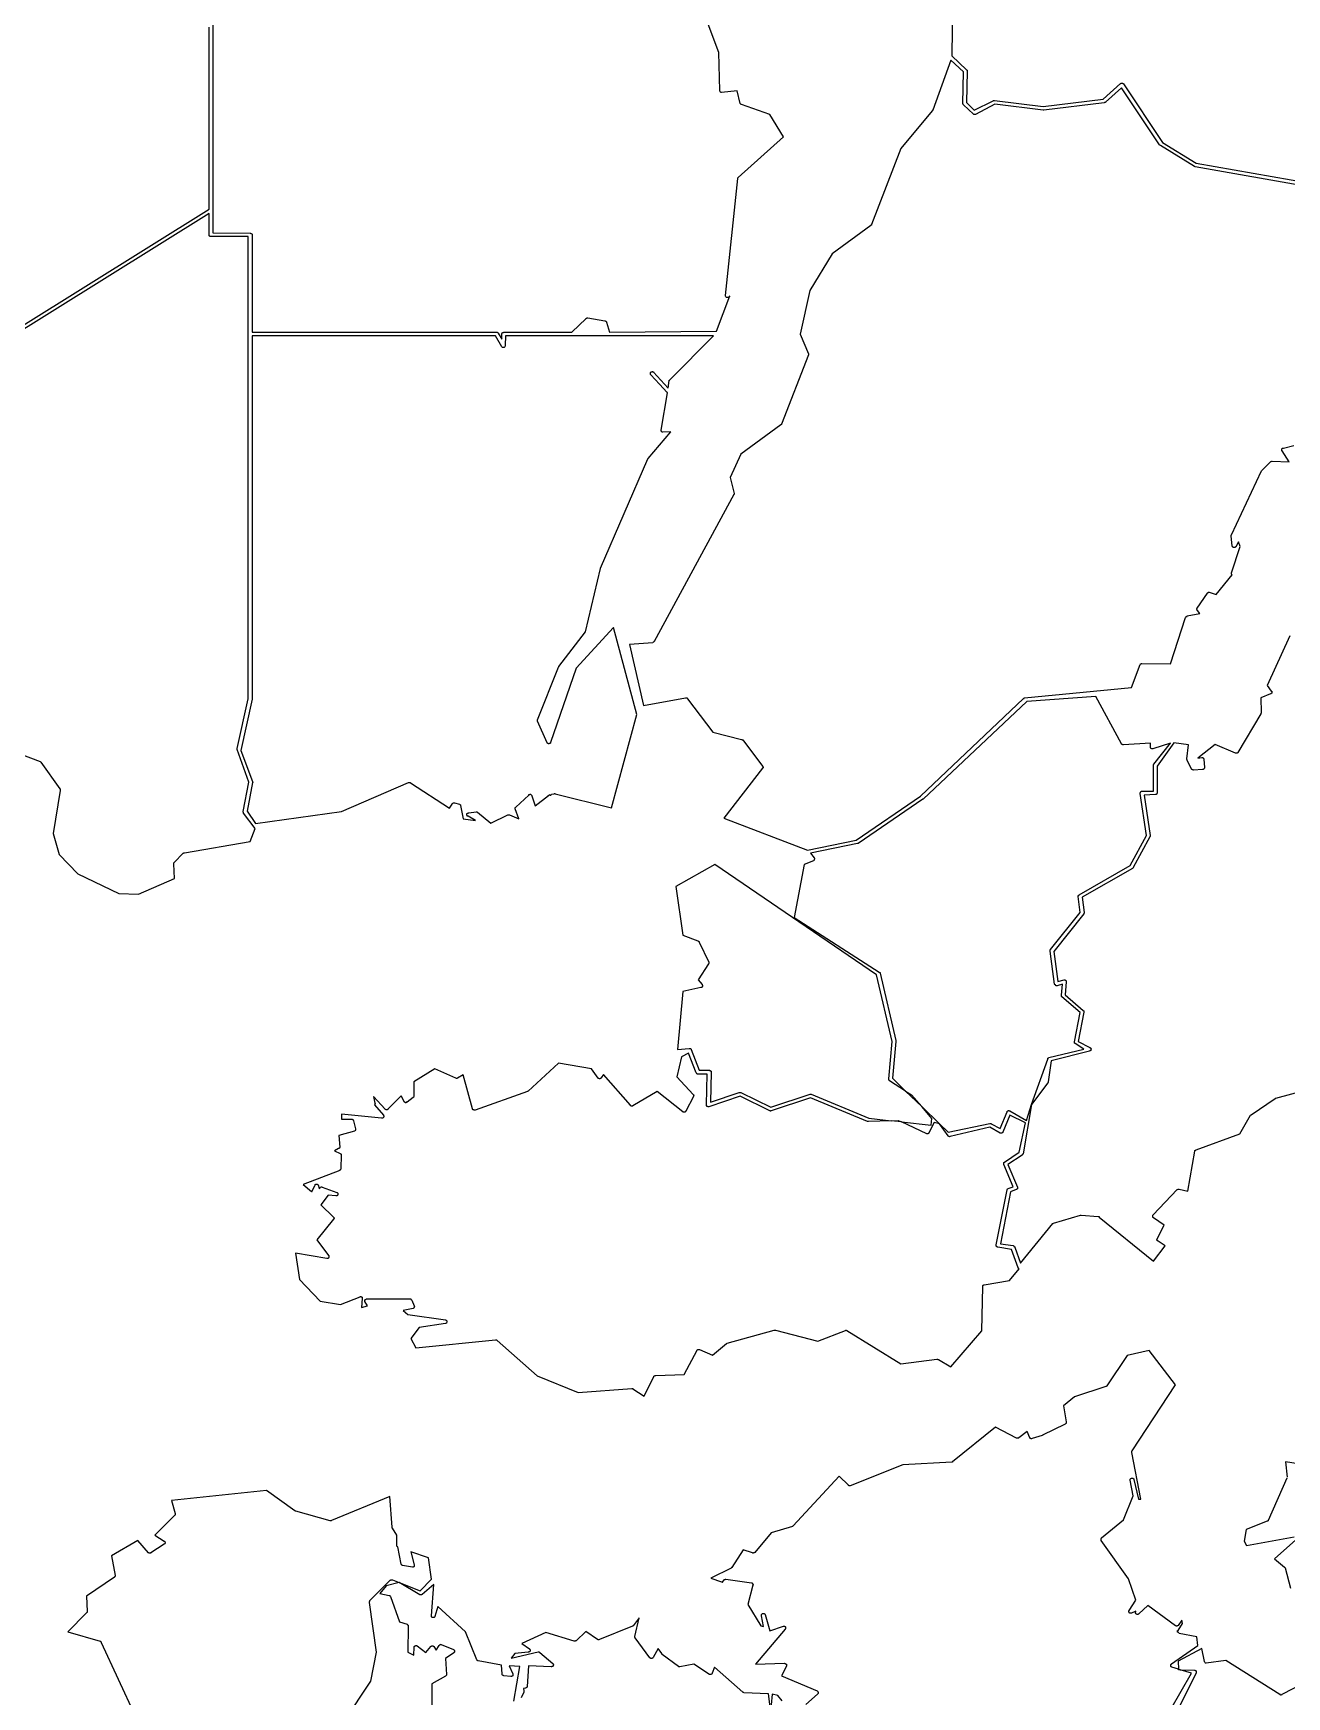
# Model space of a CAD drawing. Header units: metres. Extents: x 12 to 388, y 12 to 220.
# Drawn here: x 220.32 to 253.64, y 80.2 to 124.43 of the extents above; entities that cross this region are included whole.
import ezdxf

# ---------------------------------------------------------------- set-up
doc = ezdxf.new("R2010")
doc.units = ezdxf.units.M

msp = doc.modelspace()

# ---------------------------------------------------------------- linework, layer by layer
for points in [[(225.1, 124.65), (225.1, 119.13), (226.09, 119.12), (226.1, 119.12), (226.11, 119.12), (226.11, 119.11), (226.12, 119.11), (226.13, 119.1), (226.13, 119.09), (226.14, 119.09), (226.14, 119.08), (226.14, 119.07), (226.14, 116.49), (232.64, 116.49), (232.65, 116.49), (232.66, 116.48), (232.67, 116.48), (232.67, 116.47), (232.68, 116.47), (232.68, 116.46), (232.78, 116.3), (232.78, 116.44), (232.78, 116.45), (232.79, 116.45), (232.79, 116.46), (232.79, 116.47), (232.8, 116.47), (232.8, 116.48), (232.81, 116.48), (232.82, 116.48), (232.82, 116.49), (232.83, 116.49), (234.64, 116.49), (235.02, 116.85), (235.02, 116.86), (235.03, 116.86), (235.04, 116.86), (235.05, 116.87), (235.06, 116.87), (235.52, 116.79), (235.53, 116.79), (235.53, 116.78), (235.54, 116.78), (235.55, 116.77), (235.55, 116.76), (235.56, 116.76), (235.56, 116.75), (235.64, 116.49), (238.48, 116.51), (238.84, 117.45), (238.81, 117.42), (238.8, 117.42), (238.8, 117.41), (238.79, 117.41), (238.78, 117.41), (238.77, 117.41), (238.76, 117.41), (238.75, 117.41), (238.74, 117.42), (238.73, 117.43), (238.72, 117.44), (238.72, 117.45), (238.72, 117.46), (239.05, 120.57), (239.05, 120.58), (239.05, 120.59), (239.06, 120.59), (239.06, 120.6), (240.26, 121.68), (239.9, 122.27), (239.15, 122.54), (239.14, 122.54), (239.13, 122.55), (239.12, 122.56), (239.12, 122.57), (239.11, 122.57), (239.03, 122.9), (238.62, 122.86), (238.61, 122.86), (238.6, 122.86), (238.6, 122.87), (238.59, 122.87), (238.58, 122.88), (238.57, 122.89), (238.57, 122.9), (238.57, 122.91), (238.55, 123.92), (238, 125.39)], [(244.76, 125.24), (244.74, 123.83), (245.13, 123.46), (245.14, 123.46), (245.14, 123.45), (245.15, 123.45), (245.15, 123.44), (245.15, 123.43), (245.13, 122.59), (245.33, 122.39), (245.84, 122.64), (245.85, 122.65), (245.86, 122.65), (245.87, 122.65), (247.17, 122.49), (248.76, 122.68), (249.22, 123.1), (249.23, 123.1), (249.24, 123.11), (249.25, 123.11), (249.26, 123.11), (249.27, 123.11), (249.28, 123.11), (249.28, 123.1), (249.29, 123.1), (249.3, 123.09), (250.34, 121.53), (251.23, 120.98), (254.26, 120.45)], [(216.69, 114.57), (225, 119.76), (225, 124.6)], [(254.27, 120.34), (251.21, 120.88), (251.2, 120.88), (251.2, 120.89), (251.19, 120.89), (250.28, 121.45), (250.27, 121.46), (250.26, 121.46), (250.26, 121.47), (249.25, 122.98), (248.82, 122.6), (248.82, 122.59), (248.81, 122.59), (248.8, 122.59), (248.79, 122.58), (247.18, 122.39), (247.17, 122.39), (245.88, 122.55), (245.37, 122.27), (245.36, 122.27), (245.35, 122.27), (245.34, 122.27), (245.33, 122.27), (245.32, 122.27), (245.31, 122.28), (245.05, 122.53), (245.05, 122.54), (245.04, 122.54), (245.04, 122.55), (245.03, 122.56), (245.03, 122.57), (245.05, 123.41), (244.71, 123.72), (244.23, 122.39), (244.23, 122.38), (244.22, 122.38), (244.22, 122.37), (243.38, 121.37), (242.6, 119.35), (242.6, 119.34), (242.6, 119.33), (242.59, 119.33), (242.59, 119.32), (241.56, 118.57), (240.96, 117.59), (240.71, 116.43), (240.93, 115.91), (240.93, 115.9), (240.93, 115.89), (240.93, 115.88), (240.21, 114.04), (240.21, 114.04), (240.21, 114.03), (240.2, 114.03), (240.2, 114.02), (240.19, 114.02), (239.13, 113.24), (238.85, 112.62), (238.95, 112.2), (238.95, 112.19), (238.95, 112.18), (238.95, 112.17), (238.94, 112.17), (236.83, 108.26), (236.82, 108.26), (236.82, 108.25), (236.81, 108.24), (236.8, 108.24), (236.79, 108.23), (236.17, 108.18), (236.54, 106.56), (237.66, 106.76), (237.67, 106.76), (237.68, 106.76), (237.69, 106.76), (237.7, 106.76), (237.7, 106.75), (237.71, 106.75), (237.71, 106.74), (238.39, 105.85), (239.15, 105.66), (239.16, 105.66), (239.17, 105.66), (239.17, 105.65), (239.18, 105.65), (239.71, 104.95), (239.71, 104.94), (239.72, 104.93), (239.72, 104.92), (239.72, 104.91), (239.72, 104.9), (239.71, 104.89), (238.68, 103.56), (240.9, 102.71), (242.2, 102.98), (243.91, 104.15), (246.64, 106.75), (246.65, 106.75), (246.66, 106.75), (246.66, 106.76), (246.67, 106.76), (249.51, 107.04), (249.74, 107.65), (249.75, 107.66), (249.75, 107.67), (249.76, 107.67), (249.77, 107.67), (249.77, 107.68), (249.78, 107.68), (249.79, 107.68), (250.55, 107.67), (250.95, 108.9), (250.96, 108.91), (250.96, 108.92), (250.97, 108.92), (250.97, 108.93), (250.98, 108.93), (250.99, 108.93), (250.99, 108.94), (251.33, 109.01), (251.27, 109.09), (251.26, 109.09), (251.26, 109.1), (251.26, 109.11), (251.25, 109.11), (251.25, 109.12), (251.25, 109.13), (251.25, 109.14), (251.26, 109.14), (251.26, 109.15), (251.53, 109.55), (251.54, 109.56), (251.55, 109.56), (251.55, 109.57), (251.56, 109.57), (251.57, 109.57), (251.58, 109.57), (251.76, 109.51), (252.19, 110.03), (252.18, 110.04), (252.18, 110.05), (252.17, 110.05), (252.17, 110.06), (252.17, 110.07), (252.17, 110.08), (252.17, 110.09), (252.4, 110.79), (252.36, 110.91), (252.29, 110.78), (252.28, 110.78), (252.28, 110.77), (252.27, 110.77), (252.27, 110.76), (252.26, 110.76), (252.25, 110.76), (252.24, 110.76), (252.23, 110.76), (252.22, 110.76), (252.22, 110.77), (252.21, 110.77), (252.21, 110.78), (252.2, 110.78), (252.2, 110.79), (252.2, 110.8), (252.19, 110.8), (252.16, 111.07), (252.16, 111.08), (252.16, 111.09), (252.17, 111.1), (252.97, 112.8), (252.98, 112.81), (253.21, 113.04), (253.22, 113.05), (253.23, 113.05), (253.24, 113.06), (253.25, 113.06), (253.7, 113.04), (253.52, 113.33), (253.51, 113.33), (253.51, 113.34), (253.51, 113.35), (253.51, 113.36), (253.51, 113.37), (253.51, 113.38), (253.52, 113.38), (253.52, 113.39), (253.53, 113.4), (253.54, 113.4), (253.55, 113.4), (253.83, 113.47)], [(219.92, 105.29), (220.51, 105.07), (220.52, 105.06), (220.53, 105.06), (220.53, 105.05), (221.03, 104.34), (221.04, 104.34), (221.04, 104.33), (221.04, 104.32), (221.04, 104.31), (221.04, 104.3), (220.85, 103.16), (221.01, 102.6), (221.51, 102.08), (222.6, 101.56), (223.12, 101.54), (224.08, 101.96), (224.06, 102.35), (224.06, 102.36), (224.06, 102.37), (224.06, 102.38), (224.07, 102.38), (224.07, 102.39), (224.31, 102.63), (224.32, 102.63), (224.32, 102.64), (224.33, 102.64), (224.34, 102.64), (226.09, 102.94), (226.22, 103.29), (225.91, 103.7), (225.91, 103.71), (225.91, 103.72), (225.9, 103.72), (225.9, 103.73), (225.9, 103.74), (226.05, 104.52), (225.74, 105.39), (225.74, 105.4), (225.74, 105.41), (225.74, 105.42), (226.04, 106.74), (226.04, 119.03), (225.05, 119.03), (225.04, 119.03), (225.03, 119.03), (225.02, 119.03), (225.02, 119.04), (225.01, 119.04), (225.01, 119.05), (225, 119.05), (225, 119.06), (225, 119.07), (225, 119.08), (225, 119.64), (216.72, 114.47)], [(253.72, 108.41), (253.12, 107.09), (253.23, 106.94), (253.24, 106.94), (253.24, 106.93), (253.24, 106.92), (253.24, 106.91), (253.24, 106.9), (253.24, 106.89), (253.23, 106.88), (253.22, 106.87), (253.21, 106.87), (252.95, 106.76), (252.96, 106.37), (252.96, 106.36), (252.95, 106.35), (252.95, 106.34), (252.34, 105.31), (252.34, 105.3), (252.33, 105.3), (252.33, 105.29), (252.32, 105.29), (252.31, 105.29), (252.3, 105.29), (252.29, 105.29), (252.28, 105.29), (251.74, 105.52), (251.28, 105.16), (251.38, 105.18), (251.39, 105.18), (251.4, 105.18), (251.41, 105.18), (251.41, 105.17), (251.42, 105.17), (251.43, 105.16), (251.43, 105.15), (251.44, 105.14), (251.44, 105.13), (251.45, 104.91), (251.45, 104.9), (251.45, 104.89), (251.44, 104.88), (251.44, 104.87), (251.43, 104.87), (251.42, 104.86), (251.41, 104.86), (251.4, 104.86), (251.16, 104.84), (251.15, 104.84), (251.15, 104.85), (251.14, 104.85), (251.13, 104.85), (251.13, 104.86), (251.12, 104.86), (251.12, 104.87), (251.11, 104.87), (250.99, 105.11), (250.99, 105.12), (250.98, 105.12), (250.98, 105.13), (250.98, 105.14), (251.03, 105.51), (250.64, 105.57), (250.2, 104.95), (250.2, 104.24), (250.2, 104.23), (250.19, 104.22), (250.19, 104.21), (250.19, 104.2), (250.18, 104.2), (250.17, 104.19), (250.16, 104.19), (250.15, 104.19), (249.85, 104.18), (250.01, 103.1), (250.01, 103.09), (250.01, 103.08), (250, 103.07), (249.56, 102.25), (249.56, 102.24), (249.55, 102.23), (249.54, 102.23), (248.2, 101.46), (248.26, 101.06), (248.26, 101.05), (248.26, 101.04), (248.25, 101.04), (248.25, 101.03), (248.25, 101.02), (247.45, 100.02), (247.56, 99.22), (247.72, 99.27), (247.73, 99.27), (247.74, 99.27), (247.75, 99.26), (247.76, 99.26), (247.77, 99.25), (247.77, 99.24), (247.78, 99.24), (247.78, 99.23), (247.78, 99.22), (247.78, 99.21), (247.75, 98.87), (248.23, 98.45), (248.24, 98.45), (248.24, 98.44), (248.25, 98.44), (248.25, 98.43), (248.25, 98.42), (248.25, 98.41), (248.1, 97.63), (248.41, 97.47), (248.41, 97.46), (248.42, 97.46), (248.43, 97.45), (248.43, 97.44), (248.44, 97.43), (248.44, 97.42), (248.43, 97.41), (248.43, 97.4), (248.43, 97.39), (248.42, 97.39), (248.42, 97.38), (248.41, 97.38), (248.4, 97.38), (248.4, 97.37), (247.38, 97.11), (247.3, 96.55), (247.3, 96.54), (247.29, 96.54), (247.29, 96.53), (246.86, 95.95), (246.63, 94.64), (246.63, 94.63), (246.62, 94.63), (246.62, 94.62), (246.61, 94.61), (246.61, 94.6), (246.23, 94.36), (246.48, 93.75), (246.48, 93.74), (246.48, 93.73), (246.48, 93.72), (246.48, 93.71), (246.47, 93.7), (246.46, 93.69), (246.45, 93.69), (246.3, 93.63), (246.03, 92.25), (246.37, 92.2), (246.38, 92.19), (246.39, 92.19), (246.39, 92.18), (246.4, 92.18), (246.4, 92.17), (246.41, 92.17), (246.41, 92.16), (246.56, 91.73), (247.42, 92.79), (247.43, 92.79), (247.43, 92.8), (247.44, 92.8), (248.16, 93.01), (248.17, 93.01), (248.18, 93.01), (248.63, 92.97), (248.64, 92.97), (248.65, 92.97), (248.65, 92.96), (250.1, 91.79), (250.41, 92.19), (250.22, 92.32), (250.21, 92.32), (250.21, 92.33), (250.2, 92.33), (250.2, 92.34), (250.2, 92.35), (250.19, 92.36), (250.19, 92.37), (250.2, 92.37), (250.2, 92.38), (250.38, 92.74), (250.1, 92.94), (250.09, 92.94), (250.09, 92.95), (250.08, 92.96), (250.08, 92.97), (250.08, 92.98), (250.08, 92.99), (250.08, 93), (250.08, 93.01), (250.09, 93.01), (250.09, 93.02), (250.73, 93.69), (250.74, 93.69), (250.75, 93.7), (250.76, 93.7), (250.77, 93.7), (250.78, 93.7), (251.01, 93.65), (251.2, 94.71), (251.2, 94.72), (251.2, 94.73), (251.21, 94.73), (251.21, 94.74), (251.22, 94.74), (251.22, 94.75), (251.23, 94.75), (252.39, 95.17), (252.68, 95.67), (252.69, 95.68), (253.33, 96.11), (253.34, 96.12), (253.35, 96.12), (254.2, 96.35)], [(250.28, 79.4), (251.11, 80.83), (250.81, 80.92), (250.76, 80.92), (250.76, 80.94), (250.59, 80.99), (250.58, 80.99), (250.58, 81), (250.57, 81), (250.57, 81.01), (250.56, 81.01), (250.56, 81.02), (250.56, 81.03), (250.56, 81.04), (250.56, 81.05), (250.56, 81.06), (250.57, 81.06), (250.57, 81.07), (250.58, 81.07), (250.58, 81.08), (251.28, 81.57), (251.25, 81.8), (250.78, 81.89), (250.77, 81.9), (250.76, 81.9), (250.76, 81.91), (250.75, 81.91), (250.75, 81.92), (250.74, 81.92), (250.74, 81.93), (250.74, 81.94), (250.74, 81.95), (250.74, 81.96), (250.74, 81.97), (250.75, 81.97), (250.87, 82.15), (250.85, 82.24), (250.75, 82.1), (250.74, 82.09), (250.73, 82.09), (250.73, 82.08), (250.72, 82.08), (250.71, 82.08), (250.7, 82.08), (250.7, 82.09), (250.69, 82.09), (250.68, 82.09), (249.95, 82.63), (249.71, 82.41), (249.7, 82.4), (249.69, 82.4), (249.69, 82.39), (249.68, 82.39), (249.67, 82.39), (249.66, 82.39), (249.65, 82.4), (249.64, 82.4), (249.64, 82.41), (249.63, 82.41), (249.63, 82.42), (249.63, 82.43), (249.62, 82.43), (249.62, 82.44), (249.62, 82.45), (249.63, 82.46), (249.63, 82.48), (249.51, 82.43), (249.5, 82.43), (249.49, 82.43), (249.48, 82.43), (249.47, 82.43), (249.46, 82.43), (249.46, 82.44), (249.45, 82.44), (249.45, 82.45), (249.44, 82.46), (249.44, 82.47), (249.44, 82.48), (249.44, 82.49), (249.45, 82.5), (249.63, 82.77), (249.43, 83.34), (248.71, 84.36), (248.71, 84.37), (248.71, 84.38), (248.71, 84.39), (248.71, 84.4), (248.71, 84.41), (248.72, 84.42), (248.72, 84.43), (249.3, 84.91), (249.56, 85.55), (249.48, 85.96), (249.48, 85.97), (249.48, 85.98), (249.48, 85.99), (249.49, 85.99), (249.49, 86), (249.5, 86.01), (249.51, 86.02), (249.52, 86.02), (249.53, 86.02), (249.54, 86.02), (249.55, 86.02), (249.56, 86.01), (249.57, 86.01), (249.57, 86), (249.58, 86), (249.58, 85.99), (249.58, 85.98), (249.7, 85.46), (249.76, 85.46), (249.52, 86.7), (249.52, 86.71), (249.52, 86.72), (249.52, 86.73), (249.53, 86.73), (249.53, 86.74), (250.68, 88.5), (249.98, 89.41), (249.4, 89.28), (248.86, 88.47), (248.86, 88.46), (248.85, 88.46), (248.85, 88.45), (248.84, 88.45), (248.83, 88.45), (248, 88.18), (247.71, 87.94), (247.78, 87.51), (247.78, 87.5), (247.78, 87.49), (247.78, 87.48), (247.77, 87.47), (247.77, 87.46), (247.76, 87.46), (247.75, 87.45), (247.15, 87.16), (247.15, 87.15), (247.14, 87.15), (246.87, 87.07), (246.86, 87.06), (246.85, 87.06), (246.84, 87.06), (246.84, 87.07), (246.83, 87.07), (246.82, 87.07), (246.82, 87.08), (246.81, 87.08), (246.81, 87.09), (246.74, 87.26), (246.52, 87.09), (246.51, 87.08), (246.5, 87.08), (246.49, 87.08), (246.48, 87.08), (246.47, 87.08), (246.46, 87.08), (245.9, 87.37), (244.76, 86.45), (244.76, 86.44), (244.75, 86.44), (244.74, 86.44), (243.44, 86.37), (242.04, 85.81), (242.03, 85.81), (242.02, 85.81), (242.01, 85.81), (242, 85.81), (242, 85.82), (241.99, 85.82), (241.99, 85.83), (241.74, 86.07), (240.52, 84.75), (240.51, 84.74), (240.5, 84.74), (240.5, 84.73), (239.94, 84.56), (239.5, 84.04), (239.49, 84.04), (239.49, 84.03), (239.48, 84.03), (239.47, 84.03), (239.47, 84.02), (239.46, 84.02), (239.45, 84.02), (239.44, 84.03), (239.19, 84.11), (238.89, 83.64), (238.88, 83.64), (238.88, 83.63), (238.87, 83.63), (238.87, 83.62), (238.33, 83.36), (238.62, 83.26), (238.63, 83.25), (238.64, 83.25), (238.69, 83.31), (238.69, 83.32), (238.7, 83.32), (238.71, 83.32), (238.71, 83.33), (238.72, 83.33), (238.73, 83.33), (239.41, 83.23), (239.42, 83.23), (239.43, 83.23), (239.43, 83.22), (239.44, 83.22), (239.44, 83.21), (239.45, 83.21), (239.45, 83.2), (239.45, 83.19), (239.46, 83.19), (239.46, 83.18), (239.46, 83.17), (239.45, 83.17), (239.32, 82.66), (239.66, 82.09), (239.73, 82.07), (239.68, 82.36), (239.68, 82.37), (239.68, 82.38), (239.68, 82.39), (239.69, 82.4), (239.7, 82.41), (239.71, 82.42), (239.72, 82.42), (239.73, 82.42), (239.74, 82.42), (239.75, 82.42), (239.76, 82.41), (239.77, 82.41), (239.77, 82.4), (239.77, 82.39), (239.78, 82.39), (239.9, 81.96), (240.26, 82.08), (240.27, 82.08), (240.28, 82.08), (240.29, 82.08), (240.3, 82.08), (240.3, 82.07), (240.31, 82.07), (240.31, 82.06), (240.32, 82.06), (240.32, 82.05), (240.32, 82.04), (240.32, 82.03), (240.32, 82.02), (240.32, 82.01), (240.31, 82), (239.52, 81.07), (240.29, 81.1), (240.3, 81.1), (240.3, 81.09), (240.31, 81.09), (240.32, 81.09), (240.32, 81.08), (240.33, 81.08), (240.33, 81.07), (240.34, 81.07), (240.34, 81.06), (240.34, 81.05), (240.34, 81.04), (240.34, 81.03), (240.34, 81.02), (240.21, 80.76), (241.16, 80.36), (241.17, 80.35), (241.18, 80.34), (241.18, 80.33), (241.19, 80.33), (241.19, 80.32), (241.19, 80.31), (241.19, 80.3), (241.19, 80.29), (241.18, 80.29), (241.18, 80.28), (241.17, 80.27), (240.86, 80)], [(253.94, 86.4), (253.61, 86.45), (253.65, 86.04)], [(253.64, 86.02), (253.15, 84.89), (253.15, 84.88), (253.14, 84.88), (253.14, 84.87), (253.13, 84.87), (253.12, 84.87), (252.56, 84.65), (252.51, 84.34), (252.57, 84.23), (253.84, 84.46)], [(227.9, 78.51), (229.3, 80.62), (229.45, 81.39), (229.26, 82.71), (229.26, 82.72), (229.26, 82.73), (229.26, 82.74), (229.27, 82.75), (229.27, 82.76), (229.81, 83.3), (229.82, 83.3), (229.82, 83.31), (229.83, 83.31), (229.84, 83.31), (229.85, 83.31), (229.86, 83.31), (229.87, 83.31), (230.05, 83.24), (230.61, 83.02), (230.91, 83.33), (230.83, 83.9), (230.36, 84.06), (230.45, 83.71), (230.45, 83.7), (230.45, 83.69), (230.45, 83.68), (230.45, 83.67), (230.44, 83.67), (230.44, 83.66), (230.43, 83.66), (230.43, 83.65), (230.42, 83.65), (230.41, 83.65), (230.4, 83.65), (230.14, 83.69), (230.13, 83.69), (230.13, 83.7), (230.12, 83.7), (230.11, 83.71), (230.11, 83.72), (230.1, 83.73), (230.01, 84.19), (230, 84.2), (229.99, 84.21), (229.99, 84.22), (229.99, 84.23), (229.99, 84.48), (229.99, 84.49), (229.99, 84.5), (229.87, 84.69), (229.86, 84.69), (229.86, 84.7), (229.86, 84.71), (229.8, 85.53), (228.25, 84.89), (228.24, 84.88), (228.23, 84.88), (228.22, 84.88), (227.3, 85.14), (227.29, 85.14), (227.28, 85.15), (226.52, 85.69), (224, 85.42), (224.1, 85.08), (224.1, 85.07), (224.1, 85.06), (224.1, 85.06), (224.1, 85.05), (224.1, 85.04), (224.1, 85.03), (224.09, 85.03), (223.56, 84.5), (223.8, 84.34), (223.81, 84.34), (223.82, 84.33), (223.82, 84.32), (223.83, 84.31), (223.83, 84.3), (223.83, 84.29), (223.82, 84.29), (223.82, 84.28), (223.82, 84.27), (223.81, 84.27), (223.81, 84.26), (223.8, 84.26), (223.45, 84.03), (223.45, 84.02), (223.44, 84.02), (223.43, 84.02), (223.42, 84.02), (223.41, 84.02), (223.4, 84.02), (223.4, 84.03), (223.39, 84.03), (223.1, 84.36), (222.4, 83.95), (222.5, 83.43), (222.5, 83.42), (222.5, 83.41), (222.49, 83.41), (222.49, 83.4), (222.49, 83.39), (222.48, 83.39), (222.48, 83.38), (221.74, 82.88), (221.76, 82.47), (221.76, 82.46), (221.76, 82.45), (221.75, 82.45), (221.75, 82.44), (221.74, 82.44), (221.24, 81.93), (222.1, 81.68), (222.11, 81.68), (222.12, 81.67), (222.12, 81.66), (222.13, 81.66), (222.13, 81.65), (223.03, 79.7)], [(253.88, 84.38), (253.31, 83.87), (253.58, 83.65), (253.59, 83.65), (253.59, 83.64), (253.6, 83.63), (253.74, 83.09)], [(233.1, 80.09), (233.26, 81.01), (232.97, 81.03), (233.07, 80.81), (233.07, 80.8), (233.07, 80.79), (233.07, 80.78), (233.07, 80.77), (233.07, 80.76), (233.06, 80.76), (233.06, 80.75), (233.05, 80.75), (233.04, 80.75), (233.04, 80.74), (233.03, 80.74), (233.02, 80.74), (232.83, 80.76), (232.82, 80.77), (232.81, 80.77), (232.8, 80.78), (232.8, 80.79), (232.79, 80.79), (232.79, 80.8), (232.79, 80.81), (232.77, 81.04), (232.15, 81.16), (232.14, 81.16), (232.13, 81.16), (232.13, 81.17), (232.12, 81.17), (232.12, 81.18), (232.11, 81.19), (231.81, 81.93), (231.08, 82.6), (231, 82.34), (231, 82.33), (230.99, 82.32), (230.98, 82.31), (230.97, 82.31), (230.96, 82.31), (230.95, 82.31), (230.94, 82.31), (230.93, 82.31), (230.92, 82.32), (230.91, 82.33), (230.91, 82.34), (230.91, 82.35), (230.91, 82.36), (230.97, 83.19), (230.66, 82.92), (230.65, 82.92), (230.65, 82.91), (230.64, 82.91), (230.63, 82.91), (230.62, 82.91), (230.61, 82.91), (230.6, 82.91), (230.05, 83.24), (229.7, 83.15), (229.54, 82.95), (229.78, 82.9), (229.79, 82.9), (229.8, 82.9), (229.8, 82.89), (229.81, 82.89), (229.81, 82.88), (229.82, 82.87), (230.06, 82.2), (230.26, 82.13), (230.27, 82.12), (230.28, 82.12), (230.28, 82.11), (230.29, 82.11), (230.29, 82.1), (230.29, 82.09), (230.29, 82.08), (230.28, 81.39), (230.44, 81.31), (230.45, 81.52), (230.45, 81.53), (230.45, 81.54), (230.46, 81.54), (230.46, 81.55), (230.47, 81.55), (230.47, 81.56), (230.48, 81.56), (230.49, 81.57), (230.5, 81.57), (230.51, 81.57), (230.52, 81.56), (230.53, 81.56), (230.76, 81.38), (230.89, 81.54), (230.9, 81.55), (230.91, 81.55), (230.91, 81.56), (230.92, 81.56), (230.93, 81.56), (230.94, 81.56), (230.95, 81.56), (230.95, 81.55), (230.96, 81.55), (230.97, 81.55), (230.97, 81.54), (231.03, 81.44), (231.11, 81.57), (231.12, 81.58), (231.13, 81.59), (231.14, 81.59), (231.15, 81.59), (231.15, 81.6), (231.16, 81.59), (231.17, 81.59), (231.49, 81.46), (231.5, 81.45), (231.51, 81.45), (231.51, 81.44), (231.52, 81.43), (231.52, 81.42), (231.52, 81.41), (231.52, 81.4), (231.52, 81.39), (231.51, 81.39), (231.51, 81.38), (231.5, 81.38), (231.5, 81.37), (231.28, 81.22), (231.31, 80.8), (231.31, 80.79), (231.31, 80.78), (231.3, 80.78), (231.3, 80.77), (231.29, 80.76), (231.28, 80.75), (230.92, 80.55), (230.92, 79.98)], [(239.95, 79.59), (239.87, 80.28), (239.21, 80.31), (239.21, 80.32), (239.2, 80.32), (239.19, 80.32), (239.18, 80.33), (238.43, 80.99), (238.37, 80.83), (238.37, 80.82), (238.36, 80.81), (238.35, 80.8), (238.34, 80.8), (238.33, 80.8), (238.32, 80.8), (238.31, 80.8), (238.3, 80.8), (237.88, 81.07), (237.51, 81), (237.5, 81), (237.49, 81), (237.48, 81), (237.47, 81.01), (237.04, 81.33), (237.03, 81.34), (237.03, 81.35), (236.93, 81.49), (236.8, 81.25), (236.79, 81.24), (236.79, 81.23), (236.78, 81.23), (236.77, 81.23), (236.77, 81.22), (236.76, 81.22), (236.75, 81.22), (236.74, 81.22), (236.73, 81.23), (236.72, 81.23), (236.72, 81.24), (236.71, 81.24), (236.32, 81.77), (236.32, 81.78), (236.31, 81.78), (236.31, 81.79), (236.31, 81.79), (236.31, 81.8), (236.31, 81.81), (236.43, 82.3), (236.27, 82.09), (236.26, 82.09), (236.26, 82.08), (236.25, 82.08), (235.37, 81.73), (235.36, 81.72), (235.35, 81.72), (235.34, 81.72), (235.33, 81.73), (235.32, 81.73), (235.01, 81.94), (234.75, 81.69), (234.74, 81.69), (234.74, 81.68), (234.73, 81.68), (234.72, 81.68), (234.71, 81.68), (234.7, 81.68), (233.95, 81.91), (233.31, 81.62), (233.51, 81.48), (233.51, 81.47), (233.52, 81.47), (233.52, 81.46), (233.53, 81.45), (233.53, 81.44), (233.53, 81.43), (233.53, 81.42), (233.52, 81.42), (233.52, 81.41), (233.51, 81.4), (233.5, 81.4), (233.5, 81.39), (233.49, 81.39), (233.48, 81.39), (233.12, 81.35), (233.03, 81.23), (233.74, 81.4), (233.75, 81.4), (233.76, 81.4), (233.77, 81.4), (233.77, 81.39), (233.78, 81.39), (233.79, 81.38), (234.13, 81.09), (234.14, 81.08), (234.14, 81.07), (234.15, 81.06), (234.15, 81.05), (234.15, 81.04), (234.14, 81.04), (234.14, 81.03), (234.14, 81.02), (234.13, 81.02), (234.13, 81.01), (234.12, 81.01), (234.11, 81.01), (234.11, 81), (234.1, 81), (234.09, 81), (233.49, 81.03), (233.45, 80.48), (233.45, 80.47), (233.44, 80.46), (233.44, 80.45), (233.43, 80.45), (233.43, 80.44), (233.42, 80.44), (233.42, 80.43), (233.41, 80.43), (233.35, 80.42), (233.36, 80.36), (233.36, 80.35), (233.36, 80.34), (233.36, 80.33), (233.29, 80.18)], [(254.42, 80.73), (253.51, 80.26), (253.5, 80.25), (253.49, 80.25), (253.48, 80.25), (253.47, 80.25), (253.47, 80.26), (253.46, 80.26), (252.02, 81.17), (251.5, 81.1), (251.49, 81.1), (251.48, 81.1), (251.47, 81.11), (251.46, 81.12), (251.45, 81.13), (251.45, 81.14), (251.38, 81.49), (250.75, 81.15), (250.76, 80.94), (250.81, 80.92), (251.19, 80.91), (251.2, 80.91), (251.21, 80.91), (251.21, 80.9), (251.22, 80.9), (251.22, 80.89), (251.23, 80.89), (251.23, 80.88), (251.23, 80.87), (251.23, 80.86), (251.23, 80.85), (251.23, 80.84), (250.73, 79.82)], [(240.23, 80.1), (240.11, 80.24), (239.96, 80.27), (239.94, 79.99)]]:
    msp.add_lwpolyline(points)
for points in [[(233.55, 104.19), (233.56, 104.19), (233.57, 104.18), (233.57, 104.17), (233.58, 104.17), (233.58, 104.16), (233.66, 103.89), (234.02, 104.17), (234.02, 104.18), (234.03, 104.18), (234.04, 104.18), (234.05, 104.19), (234.06, 104.18), (234.07, 104.18), (234.08, 104.18), (234.09, 104.19), (234.1, 104.19), (234.1, 104.2), (234.17, 104.21), (234.18, 104.22), (234.19, 104.22), (234.2, 104.21), (235.69, 103.84), (236.37, 106.32), (235.75, 108.63), (234.75, 107.55), (234.07, 105.58), (234.07, 105.57), (234.07, 105.56), (234.06, 105.56), (234.06, 105.55), (234.05, 105.55), (234.04, 105.55), (234.04, 105.54), (234.03, 105.54), (234.02, 105.54), (234.01, 105.54), (234.01, 105.55), (234, 105.55), (233.99, 105.56), (233.98, 105.56), (233.98, 105.57), (233.73, 106.14), (233.73, 106.15), (233.73, 106.16), (233.73, 106.17), (233.73, 106.18), (234.28, 107.58), (234.29, 107.59), (234.29, 107.6), (235, 108.52), (235.4, 110.2), (235.4, 110.21), (236.66, 113.12), (236.67, 113.12), (236.67, 113.13), (237.27, 113.84), (237.06, 113.83), (237.05, 113.83), (237.04, 113.83), (237.03, 113.84), (237.02, 113.84), (237.02, 113.85), (237.02, 113.86), (237.01, 113.86), (237.01, 113.87), (237.01, 113.88), (237.18, 114.87), (237.18, 114.88), (237.17, 114.88), (236.97, 115.1), (236.74, 115.35), (236.74, 115.36), (236.73, 115.36), (236.73, 115.37), (236.73, 115.38), (236.73, 115.39), (236.73, 115.4), (236.73, 115.41), (236.74, 115.42), (236.75, 115.43), (236.76, 115.43), (236.77, 115.43), (236.77, 115.44), (236.78, 115.44), (236.79, 115.43), (236.8, 115.43), (236.81, 115.43), (236.81, 115.42), (237.2, 115), (237.23, 115.2), (237.23, 115.21), (237.24, 115.21), (237.24, 115.22), (237.25, 115.23), (238.4, 116.39), (232.88, 116.39), (232.87, 116.13), (232.87, 116.12), (232.87, 116.11), (232.86, 116.1), (232.85, 116.09), (232.84, 116.08), (232.83, 116.08), (232.82, 116.08), (232.81, 116.08), (232.8, 116.08), (232.79, 116.09), (232.78, 116.1), (232.61, 116.39), (226.14, 116.39), (226.14, 106.74), (226.14, 106.73), (225.84, 105.36), (226.15, 104.54), (226.15, 104.53), (226.16, 104.52), (226.16, 104.51), (226.15, 104.51), (226.01, 103.75), (226.23, 103.42), (228.52, 103.74), (230.3, 104.51), (230.31, 104.51), (230.32, 104.51), (230.33, 104.51), (230.34, 104.51), (230.35, 104.5), (231.39, 103.83), (231.46, 103.94), (231.47, 103.95), (231.47, 103.96), (231.48, 103.96), (231.49, 103.97), (231.5, 103.97), (231.51, 103.97), (231.52, 103.97), (231.65, 103.94), (231.66, 103.93), (231.67, 103.93), (231.67, 103.92), (231.68, 103.92), (231.68, 103.91), (231.68, 103.9), (231.75, 103.55), (232.08, 103.5), (231.88, 103.62), (231.87, 103.62), (231.86, 103.62), (231.86, 103.63), (231.86, 103.64), (231.85, 103.64), (231.85, 103.65), (231.85, 103.66), (231.85, 103.67), (231.85, 103.68), (231.86, 103.68), (231.86, 103.69), (231.86, 103.7), (231.87, 103.7), (231.88, 103.7), (231.88, 103.71), (231.89, 103.71), (231.9, 103.71), (232.1, 103.73), (232.11, 103.73), (232.12, 103.73), (232.12, 103.72), (232.13, 103.72), (232.49, 103.43), (232.94, 103.65), (232.95, 103.65), (232.96, 103.65), (232.97, 103.65), (232.98, 103.65), (233.23, 103.55), (233.13, 103.81), (233.13, 103.82), (233.13, 103.83), (233.13, 103.84), (233.14, 103.85), (233.14, 103.86), (233.15, 103.86), (233.5, 104.18), (233.5, 104.19), (233.51, 104.19), (233.52, 104.19), (233.53, 104.2), (233.54, 104.2), (233.55, 104.19)], [(246.26, 95.79), (246.26, 95.78), (246.27, 95.78), (246.28, 95.78), (246.72, 95.53), (246.86, 95.95), (247.29, 97.16), (247.29, 97.17), (247.29, 97.18), (247.3, 97.18), (247.3, 97.19), (247.31, 97.19), (247.32, 97.19), (247.32, 97.2), (248.25, 97.42), (248.02, 97.57), (248.01, 97.57), (248.01, 97.58), (248, 97.58), (248, 97.59), (248, 97.6), (248, 97.61), (248, 97.62), (248.15, 98.4), (247.66, 98.81), (247.66, 98.82), (247.65, 98.82), (247.65, 98.83), (247.65, 98.84), (247.65, 98.85), (247.65, 98.86), (247.68, 99.15), (247.54, 99.11), (247.53, 99.11), (247.52, 99.11), (247.51, 99.11), (247.5, 99.11), (247.5, 99.12), (247.49, 99.12), (247.49, 99.13), (247.48, 99.13), (247.48, 99.14), (247.47, 99.15), (247.35, 100.03), (247.35, 100.04), (247.35, 100.05), (247.35, 100.06), (247.36, 100.07), (248.15, 101.06), (248.1, 101.48), (248.1, 101.49), (248.1, 101.5), (248.1, 101.51), (248.11, 101.51), (248.11, 101.52), (248.12, 101.52), (248.12, 101.53), (249.48, 102.31), (249.91, 103.1), (249.74, 104.22), (249.74, 104.23), (249.74, 104.24), (249.75, 104.25), (249.75, 104.26), (249.76, 104.26), (249.76, 104.27), (249.77, 104.27), (249.78, 104.28), (249.79, 104.28), (250.1, 104.28), (250.1, 104.97), (250.1, 104.98), (250.1, 104.99), (250.11, 104.99), (250.11, 105), (250.55, 105.56), (250.08, 105.41), (250.07, 105.41), (250.06, 105.41), (250.05, 105.41), (250.04, 105.42), (250.03, 105.42), (250.03, 105.43), (250.02, 105.43), (250.02, 105.44), (250.02, 105.45), (250.02, 105.46), (250.02, 105.56), (249.3, 105.51), (249.29, 105.51), (249.28, 105.51), (249.27, 105.51), (249.27, 105.52), (249.26, 105.52), (249.26, 105.53), (249.25, 105.53), (249.25, 105.54), (248.57, 106.8), (246.73, 106.67), (243.98, 104.07), (243.97, 104.07), (242.25, 102.89), (242.24, 102.89), (242.23, 102.89), (240.98, 102.63), (241.08, 102.51), (241.08, 102.5), (241.09, 102.5), (241.09, 102.49), (241.09, 102.48), (241.09, 102.47), (241.08, 102.46), (241.08, 102.45), (241.07, 102.45), (241.07, 102.44), (241.06, 102.44), (241.06, 102.43), (240.81, 102.33), (240.55, 100.92), (242.81, 99.47), (242.82, 99.47), (242.82, 99.46), (242.83, 99.46), (242.83, 99.45), (242.83, 99.44), (243.25, 97.65), (243.25, 97.64), (243.25, 97.63), (243.16, 96.65), (243.51, 96.31), (243.67, 96.21), (243.94, 95.9), (244.41, 95.44), (244.64, 95.22), (245.75, 95.45), (245.76, 95.45), (245.77, 95.45), (245.78, 95.45), (245.78, 95.44), (246.02, 95.31), (246.21, 95.76), (246.21, 95.77), (246.22, 95.77), (246.23, 95.78), (246.24, 95.78), (246.24, 95.79), (246.25, 95.79), (246.26, 95.79)], [(237.4, 101.75), (237.59, 100.45), (237.99, 100.3), (238, 100.3), (238, 100.29), (238.01, 100.29), (238.01, 100.28), (238.02, 100.28), (238.02, 100.27), (238.28, 99.74), (238.28, 99.73), (238.28, 99.72), (238.28, 99.71), (238.28, 99.7), (238.27, 99.69), (238, 99.27), (238.1, 99.14), (238.1, 99.13), (238.11, 99.12), (238.11, 99.11), (238.11, 99.1), (238.11, 99.09), (238.1, 99.08), (238.1, 99.07), (238.09, 99.07), (238.09, 99.06), (238.08, 99.06), (238.07, 99.06), (237.59, 98.96), (237.45, 97.41), (237.76, 97.44), (237.77, 97.44), (237.78, 97.44), (237.79, 97.44), (237.8, 97.43), (237.81, 97.42), (237.81, 97.41), (238.02, 96.86), (238.29, 96.86), (238.3, 96.86), (238.31, 96.86), (238.31, 96.85), (238.32, 96.85), (238.33, 96.85), (238.33, 96.84), (238.34, 96.84), (238.34, 96.83), (238.34, 96.82), (238.34, 96.81), (238.32, 96.01), (239.09, 96.27), (239.1, 96.27), (239.11, 96.27), (239.12, 96.27), (239.13, 96.27), (239.93, 95.88), (240.97, 96.23), (240.98, 96.23), (240.99, 96.23), (241, 96.23), (242.53, 95.59), (243.13, 95.52), (243.31, 95.53), (243.4, 95.49), (244.19, 95.4), (244.21, 95.58), (243.94, 95.9), (243.51, 96.31), (243.08, 96.58), (243.08, 96.59), (243.07, 96.59), (243.07, 96.6), (243.07, 96.61), (243.06, 96.61), (243.06, 96.62), (243.06, 96.63), (243.15, 97.63), (242.74, 99.4), (238.44, 102.33), (237.4, 101.75)], [(239.11, 96.17), (238.28, 95.89), (238.27, 95.89), (238.26, 95.89), (238.25, 95.89), (238.25, 95.9), (238.24, 95.9), (238.23, 95.9), (238.23, 95.91), (238.22, 95.92), (238.22, 95.93), (238.22, 95.94), (238.24, 96.76), (237.99, 96.76), (237.98, 96.76), (237.97, 96.76), (237.97, 96.77), (237.96, 96.77), (237.95, 96.78), (237.94, 96.79), (237.74, 97.32), (237.55, 97.22), (237.43, 96.69), (237.86, 96.22), (237.87, 96.22), (237.87, 96.21), (237.87, 96.2), (237.88, 96.19), (237.88, 96.18), (237.87, 96.18), (237.87, 96.17), (237.87, 96.16), (237.67, 95.77), (237.66, 95.77), (237.66, 95.76), (237.65, 95.76), (237.65, 95.75), (237.64, 95.75), (237.63, 95.75), (237.62, 95.75), (237.61, 95.75), (237.6, 95.75), (237.59, 95.76), (236.91, 96.3), (236.26, 95.92), (236.25, 95.91), (236.24, 95.91), (236.23, 95.91), (236.22, 95.91), (236.21, 95.92), (236.2, 95.92), (236.2, 95.93), (235.48, 96.75), (235.42, 96.66), (235.42, 96.65), (235.41, 96.65), (235.41, 96.64), (235.4, 96.64), (235.39, 96.64), (235.38, 96.63), (235.37, 96.63), (235.36, 96.64), (235.35, 96.64), (235.34, 96.65), (235.16, 96.9), (234.28, 97.05), (233.48, 96.31), (233.47, 96.31), (233.46, 96.3), (232.07, 95.8), (232.06, 95.8), (232.05, 95.8), (232.04, 95.8), (232.03, 95.8), (232.03, 95.81), (232.02, 95.81), (232.01, 95.81), (232.01, 95.82), (232.01, 95.83), (232, 95.83), (232, 95.84), (231.75, 96.74), (231.6, 96.65), (231.59, 96.65), (231.59, 96.64), (231.58, 96.64), (231.57, 96.64), (231.56, 96.65), (231, 96.9), (230.44, 96.55), (230.44, 96.18), (230.44, 96.17), (230.44, 96.16), (230.43, 96.15), (230.43, 96.14), (230.42, 96.14), (230.26, 96.01), (230.25, 96.01), (230.24, 96.01), (230.24, 96), (230.23, 96), (230.22, 96), (230.21, 96), (230.21, 96.01), (230.2, 96.01), (230.19, 96.01), (230.19, 96.02), (230.18, 96.02), (230.18, 96.03), (230.1, 96.18), (229.75, 95.83), (229.75, 95.82), (229.74, 95.82), (229.74, 95.81), (229.73, 95.81), (229.72, 95.81), (229.71, 95.81), (229.7, 95.81), (229.69, 95.82), (229.68, 95.82), (229.68, 95.83), (229.37, 96.16), (229.4, 95.99), (229.41, 95.98), (229.41, 95.97), (229.4, 95.96), (229.4, 95.95), (229.39, 95.94), (229.63, 95.67), (229.63, 95.66), (229.64, 95.65), (229.64, 95.64), (229.64, 95.63), (229.64, 95.62), (229.63, 95.62), (229.63, 95.61), (229.62, 95.6), (229.61, 95.59), (229.6, 95.59), (229.59, 95.59), (229.58, 95.59), (228.52, 95.69), (228.52, 95.56), (228.79, 95.56), (228.8, 95.56), (228.81, 95.56), (228.81, 95.55), (228.82, 95.55), (228.83, 95.54), (228.83, 95.53), (228.84, 95.53), (228.84, 95.52), (228.89, 95.3), (228.89, 95.29), (228.89, 95.28), (228.89, 95.27), (228.88, 95.26), (228.88, 95.25), (228.87, 95.25), (228.86, 95.24), (228.45, 95.13), (228.47, 94.82), (228.47, 94.81), (228.46, 94.81), (228.46, 94.8), (228.46, 94.79), (228.45, 94.78), (228.44, 94.78), (228.33, 94.72), (228.48, 94.65), (228.49, 94.65), (228.49, 94.64), (228.5, 94.64), (228.5, 94.63), (228.51, 94.63), (228.51, 94.62), (228.51, 94.61), (228.51, 94.6), (228.5, 94.25), (228.5, 94.24), (228.5, 94.23), (228.49, 94.22), (228.48, 94.21), (228.47, 94.21), (228.47, 94.2), (227.5, 93.82), (227.72, 93.64), (227.73, 93.63), (227.81, 93.8), (227.82, 93.81), (227.82, 93.82), (227.83, 93.82), (227.83, 93.83), (227.84, 93.83), (227.85, 93.83), (227.86, 93.83), (227.87, 93.83), (227.88, 93.83), (227.88, 93.82), (227.89, 93.82), (227.9, 93.81), (227.9, 93.8), (227.91, 93.8), (227.91, 93.79), (227.92, 93.71), (227.95, 93.74), (227.96, 93.75), (227.97, 93.75), (227.98, 93.76), (227.99, 93.76), (228, 93.75), (228.39, 93.61), (228.4, 93.61), (228.41, 93.6), (228.41, 93.59), (228.42, 93.59), (228.42, 93.58), (228.42, 93.57), (228.42, 93.56), (228.42, 93.55), (228.41, 93.54), (228.41, 93.53), (228.4, 93.53), (228.4, 93.52), (228.39, 93.52), (228.38, 93.52), (228.37, 93.52), (228.16, 93.54), (227.97, 93.28), (228.3, 92.96), (228.31, 92.96), (228.31, 92.95), (228.31, 92.94), (228.32, 92.93), (228.32, 92.92), (228.31, 92.92), (228.31, 92.91), (228.31, 92.9), (228.3, 92.9), (227.86, 92.35), (228.17, 91.94), (228.18, 91.94), (228.18, 91.93), (228.18, 91.92), (228.18, 91.91), (228.18, 91.9), (228.18, 91.89), (228.18, 91.88), (228.17, 91.88), (228.17, 91.87), (228.16, 91.87), (228.16, 91.86), (228.15, 91.86), (228.14, 91.86), (228.13, 91.86), (227.29, 92), (227.4, 91.3), (227.95, 90.72), (228.49, 90.63), (229.01, 90.84), (229.01, 90.85), (229.02, 90.85), (229.03, 90.85), (229.04, 90.85), (229.04, 90.84), (229.05, 90.84), (229.06, 90.84), (229.06, 90.83), (229.07, 90.83), (229.07, 90.82), (229.07, 90.81), (229.07, 90.8), (229.07, 90.79), (229.05, 90.55), (229.21, 90.6), (229.14, 90.71), (229.14, 90.72), (229.14, 90.73), (229.14, 90.74), (229.14, 90.75), (229.14, 90.76), (229.15, 90.76), (229.15, 90.77), (229.16, 90.77), (229.17, 90.78), (229.18, 90.78), (229.19, 90.78), (230.34, 90.78), (230.35, 90.78), (230.36, 90.78), (230.36, 90.77), (230.37, 90.77), (230.38, 90.76), (230.39, 90.75), (230.45, 90.6), (230.45, 90.59), (230.46, 90.59), (230.46, 90.58), (230.45, 90.57), (230.45, 90.56), (230.45, 90.55), (230.44, 90.55), (230.44, 90.54), (230.43, 90.54), (230.42, 90.53), (230.16, 90.47), (230.28, 90.37), (231.28, 90.23), (231.29, 90.22), (231.3, 90.22), (231.31, 90.21), (231.31, 90.2), (231.32, 90.2), (231.32, 90.19), (231.32, 90.18), (231.32, 90.17), (231.32, 90.16), (231.31, 90.15), (231.31, 90.14), (231.3, 90.14), (231.29, 90.13), (231.28, 90.13), (230.58, 90.02), (230.36, 89.73), (230.49, 89.48), (232.61, 89.69), (232.62, 89.69), (232.63, 89.69), (232.64, 89.69), (232.65, 89.68), (233.72, 88.74), (234.81, 88.29), (236.23, 88.4), (236.24, 88.4), (236.25, 88.4), (236.26, 88.4), (236.26, 88.39), (236.56, 88.2), (236.82, 88.72), (236.82, 88.73), (236.83, 88.73), (236.83, 88.74), (236.84, 88.74), (236.85, 88.75), (236.86, 88.75), (236.87, 88.75), (237.62, 88.77), (237.97, 89.42), (237.97, 89.43), (237.98, 89.43), (237.99, 89.44), (238, 89.44), (238.01, 89.44), (238.02, 89.44), (238.03, 89.44), (238.38, 89.29), (238.75, 89.6), (238.76, 89.6), (238.77, 89.61), (240.02, 89.95), (240.03, 89.95), (240.04, 89.95), (240.05, 89.95), (241.18, 89.66), (241.91, 89.94), (241.92, 89.95), (241.93, 89.95), (241.94, 89.94), (241.95, 89.94), (243.38, 89.06), (244.34, 89.18), (244.35, 89.18), (244.36, 89.18), (244.37, 89.18), (244.37, 89.17), (244.38, 89.17), (244.71, 88.98), (245.54, 89.93), (245.56, 91.11), (245.56, 91.12), (245.56, 91.13), (245.56, 91.14), (245.57, 91.14), (245.57, 91.15), (245.58, 91.15), (245.58, 91.16), (245.59, 91.16), (245.6, 91.16), (246.27, 91.27), (246.53, 91.58), (246.52, 91.58), (246.52, 91.59), (246.51, 91.59), (246.51, 91.6), (246.5, 91.6), (246.5, 91.61), (246.32, 92.1), (245.96, 92.16), (245.95, 92.16), (245.94, 92.16), (245.94, 92.17), (245.93, 92.17), (245.93, 92.18), (245.93, 92.19), (245.92, 92.19), (245.92, 92.2), (245.92, 92.21), (245.92, 92.22), (246.21, 93.68), (246.21, 93.69), (246.22, 93.7), (246.22, 93.71), (246.23, 93.71), (246.24, 93.72), (246.37, 93.76), (246.12, 94.36), (246.12, 94.37), (246.12, 94.38), (246.12, 94.39), (246.12, 94.4), (246.12, 94.41), (246.13, 94.41), (246.13, 94.42), (246.14, 94.42), (246.53, 94.68), (246.7, 95.46), (246.28, 95.67), (246.09, 95.22), (246.09, 95.21), (246.08, 95.2), (246.07, 95.19), (246.06, 95.19), (246.05, 95.19), (246.04, 95.19), (246.03, 95.19), (246.02, 95.19), (245.75, 95.35), (244.69, 95.1), (244.68, 95.09), (244.67, 95.1), (244.66, 95.1), (244.65, 95.1), (244.65, 95.11), (244.64, 95.11), (244.64, 95.12), (244.41, 95.44), (244.27, 95.47), (244.13, 95.2), (244.13, 95.19), (244.12, 95.18), (244.11, 95.18), (244.11, 95.17), (244.1, 95.17), (244.09, 95.17), (244.08, 95.17), (244.07, 95.17), (243.4, 95.49), (243.13, 95.52), (242.52, 95.5), (242.51, 95.5), (242.5, 95.5), (240.98, 96.13), (239.94, 95.78), (239.93, 95.78), (239.93, 95.77), (239.92, 95.77), (239.91, 95.78), (239.9, 95.78), (239.11, 96.17)]]:
    msp.add_lwpolyline(points, close=True)

doc.saveas('drawing.dxf')
